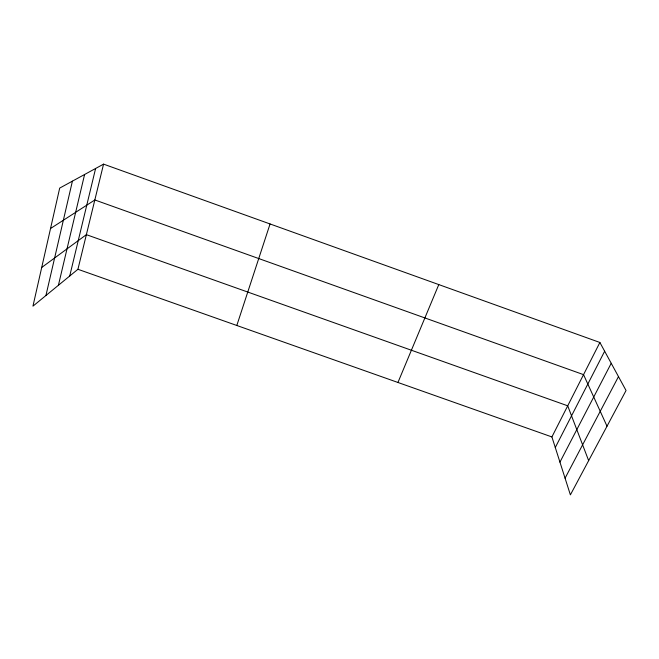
<?xml version="1.0" encoding="UTF-8"?>
<svg xmlns="http://www.w3.org/2000/svg" width="659" height="659" viewBox="0 0 659 659"><rect width="100%" height="100%" fill="white"/><g stroke="black" fill="none" stroke-linecap="round" stroke-linejoin="round"><path stroke-width="0.99" d="M45.932 295.512L72.408 181.151M58.404 285.289L84.591 174.495M69.722 276.006L95.604 168.482M103.562 164.132L59.689 188.095L32.95 306.155L77.927 269.284L103.562 164.132L599.888 342.474L626.05 390.507L570.389 494.868L551.904 436.933L599.888 342.474M236.812 325.48L270.066 223.961M397.945 382.475L438.795 284.589M555.282 447.535L604.649 351.222M559.944 462.132L611.222 363.29M565.068 478.187L618.48 376.618M41.715 267.463L86.37 234.662L567.712 405.812L588.652 460.633M50.537 228.508L94.83 199.965L583.544 374.642L607.013 426.2M77.927 269.284L551.904 436.933"/></g></svg>
